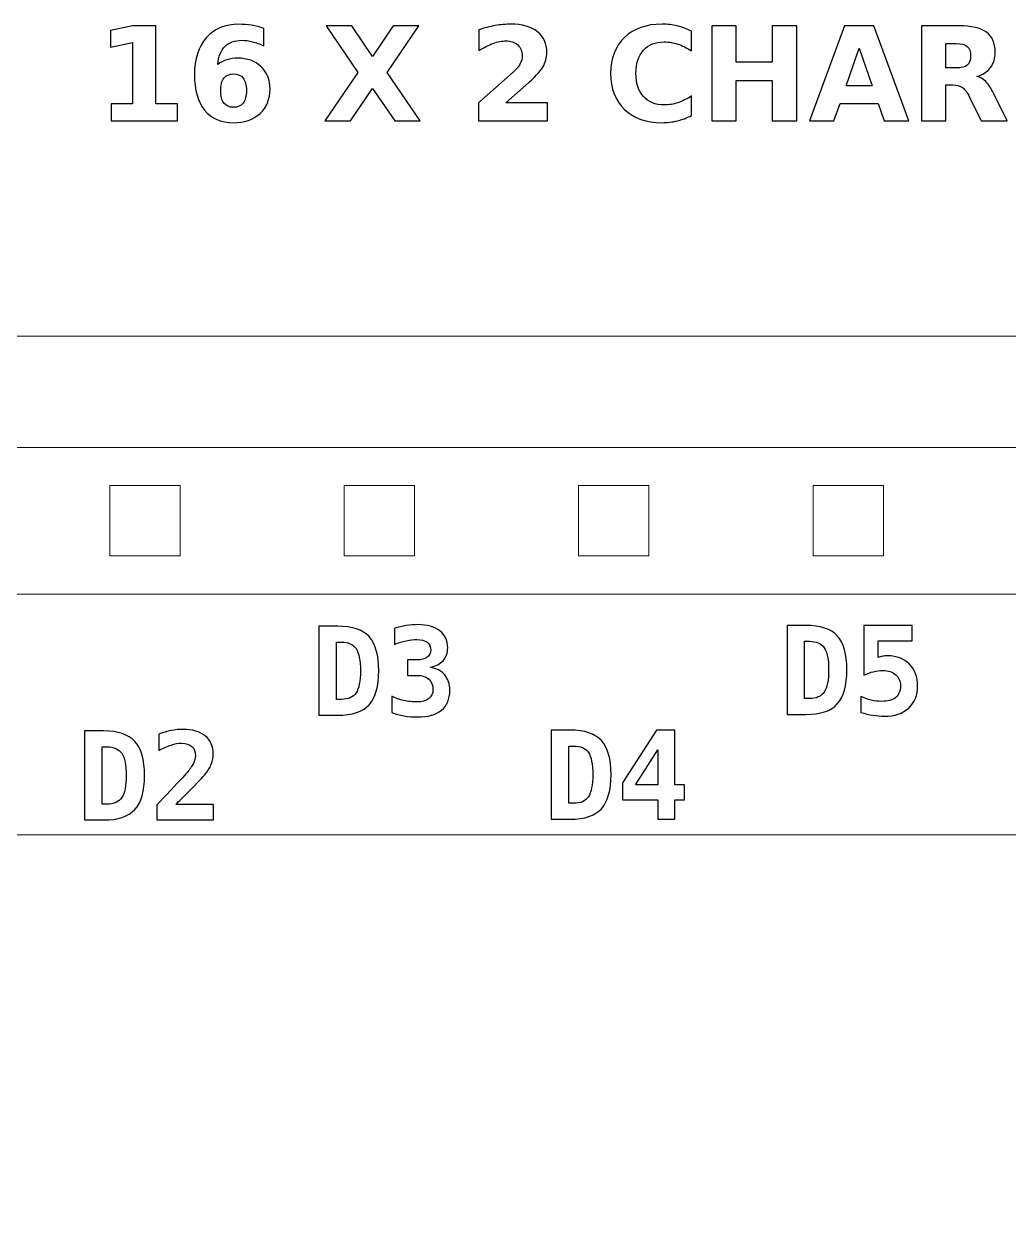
# Model space of a CAD drawing. Header units: centimetres. Extents: x -14.5 to -6.5, y -17.23 to -12.71.
# Drawn here: x -12.14 to -11.073, y -14.02 to -12.712 of the extents above; entities that cross this region are included whole.
import ezdxf

# ---------------------------------------------------------------- set-up
doc = ezdxf.new("R2010")
doc.units = ezdxf.units.CM
doc.header["$MEASUREMENT"] = 0
doc.layers.add('Layer 1', color=7, linetype='Continuous')

msp = doc.modelspace()

# ---------------------------------------------------------------- linework, layer by layer
at = {"layer": 'Layer 1', "color": 250}
for points, knots in [([(-12.04572, -12.7984), (-12.04572, -12.7984), (-12.02229, -12.7984), (-12.02229, -12.7984), (-12.02229, -12.7984), (-12.02229, -12.7984), (-12.02229, -12.73191), (-12.02229, -12.73191), (-12.02229, -12.73191), (-12.02229, -12.73191), (-12.04633, -12.73688), (-12.04633, -12.73688), (-12.04633, -12.73688), (-12.04633, -12.73688), (-12.04633, -12.71881), (-12.04633, -12.71881), (-12.04633, -12.71881), (-12.04633, -12.71881), (-12.02243, -12.71385), (-12.02243, -12.71385), (-12.02243, -12.71385), (-12.02243, -12.71385), (-11.99722, -12.71385), (-11.99722, -12.71385), (-11.99722, -12.71385), (-11.99722, -12.71385), (-11.99722, -12.7984), (-11.99722, -12.7984), (-11.99722, -12.7984), (-11.99722, -12.7984), (-11.9738, -12.7984), (-11.9738, -12.7984), (-11.9738, -12.7984), (-11.9738, -12.7984), (-11.9738, -12.81672), (-11.9738, -12.81672), (-11.9738, -12.81672), (-11.9738, -12.81672), (-12.04572, -12.81672), (-12.04572, -12.81672), (-12.04572, -12.81672), (-12.04572, -12.81672), (-12.04572, -12.7984), (-12.04572, -12.7984)], [0, 0, 0, 0, 0.0909091, 0.0909091, 0.0909091, 0.0909091, 0.1818182, 0.1818182, 0.1818182, 0.1818182, 0.2727273, 0.2727273, 0.2727273, 0.2727273, 0.3636364, 0.3636364, 0.3636364, 0.3636364, 0.4545455, 0.4545455, 0.4545455, 0.4545455, 0.5454545, 0.5454545, 0.5454545, 0.5454545, 0.6363636, 0.6363636, 0.6363636, 0.6363636, 0.7272727, 0.7272727, 0.7272727, 0.7272727, 0.8181818, 0.8181818, 0.8181818, 0.8181818, 0.9090909, 0.9090909, 0.9090909, 0.9090909, 1, 1, 1, 1]), ([(-11.88022, -12.71653), (-11.88022, -12.71653), (-11.88022, -12.73556), (-11.88022, -12.73556), (-11.88022, -12.73556), (-11.88459, -12.73349), (-11.88868, -12.73196), (-11.89254, -12.73097), (-11.89254, -12.73097), (-11.8964, -12.72998), (-11.90018, -12.72949), (-11.90385, -12.72949), (-11.90385, -12.72949), (-11.91176, -12.72949), (-11.91789, -12.73168), (-11.92231, -12.73608), (-11.92231, -12.73608), (-11.92671, -12.74045), (-11.9293, -12.74696), (-11.93003, -12.7556), (-11.93003, -12.7556), (-11.927, -12.75336), (-11.9237, -12.75167), (-11.92017, -12.75054), (-11.92017, -12.75054), (-11.91665, -12.74941), (-11.91279, -12.74885), (-11.9086, -12.74885), (-11.9086, -12.74885), (-11.89809, -12.74885), (-11.8896, -12.75193), (-11.88316, -12.75809), (-11.88316, -12.75809), (-11.87669, -12.76423), (-11.87347, -12.77229), (-11.87347, -12.78227), (-11.87347, -12.78227), (-11.87347, -12.7933), (-11.87707, -12.80212), (-11.88429, -12.80877), (-11.88429, -12.80877), (-11.89148, -12.8154), (-11.90117, -12.81872), (-11.91328, -12.81872), (-11.91328, -12.81872), (-11.92664, -12.81872), (-11.93699, -12.8142), (-11.94433, -12.80517), (-11.94433, -12.80517), (-11.95164, -12.79616), (-11.95531, -12.78335), (-11.95531, -12.76677), (-11.95531, -12.76677), (-11.95531, -12.74979), (-11.95103, -12.73643), (-11.94247, -12.72672), (-11.94247, -12.72672), (-11.93389, -12.717), (-11.92215, -12.71213), (-11.90722, -12.71213), (-11.90722, -12.71213), (-11.90249, -12.71213), (-11.8979, -12.71251), (-11.89343, -12.71324), (-11.89343, -12.71324), (-11.88899, -12.71397), (-11.88459, -12.71507), (-11.88022, -12.71653)], [0, 0, 0, 0, 0.0588235, 0.0588235, 0.0588235, 0.0588235, 0.1176471, 0.1176471, 0.1176471, 0.1176471, 0.1764706, 0.1764706, 0.1764706, 0.1764706, 0.2352941, 0.2352941, 0.2352941, 0.2352941, 0.2941176, 0.2941176, 0.2941176, 0.2941176, 0.3529412, 0.3529412, 0.3529412, 0.3529412, 0.4117647, 0.4117647, 0.4117647, 0.4117647, 0.4705882, 0.4705882, 0.4705882, 0.4705882, 0.5294118, 0.5294118, 0.5294118, 0.5294118, 0.5882353, 0.5882353, 0.5882353, 0.5882353, 0.6470588, 0.6470588, 0.6470588, 0.6470588, 0.7058824, 0.7058824, 0.7058824, 0.7058824, 0.7647059, 0.7647059, 0.7647059, 0.7647059, 0.8235294, 0.8235294, 0.8235294, 0.8235294, 0.8823529, 0.8823529, 0.8823529, 0.8823529, 0.9411765, 0.9411765, 0.9411765, 0.9411765, 1, 1, 1, 1]), ([(-11.74647, -12.76423), (-11.74647, -12.76423), (-11.71077, -12.81672), (-11.71077, -12.81672), (-11.71077, -12.81672), (-11.71077, -12.81672), (-11.7384, -12.81672), (-11.7384, -12.81672), (-11.7384, -12.81672), (-11.7384, -12.81672), (-11.76244, -12.78158), (-11.76244, -12.78158), (-11.76244, -12.78158), (-11.76244, -12.78158), (-11.78628, -12.81672), (-11.78628, -12.81672), (-11.78628, -12.81672), (-11.78628, -12.81672), (-11.81406, -12.81672), (-11.81406, -12.81672), (-11.81406, -12.81672), (-11.81406, -12.81672), (-11.77836, -12.76423), (-11.77836, -12.76423), (-11.77836, -12.76423), (-11.77836, -12.76423), (-11.81267, -12.71385), (-11.81267, -12.71385), (-11.81267, -12.71385), (-11.81267, -12.71385), (-11.78497, -12.71385), (-11.78497, -12.71385), (-11.78497, -12.71385), (-11.78497, -12.71385), (-11.76244, -12.74699), (-11.76244, -12.74699), (-11.76244, -12.74699), (-11.76244, -12.74699), (-11.73998, -12.71385), (-11.73998, -12.71385), (-11.73998, -12.71385), (-11.73998, -12.71385), (-11.71215, -12.71385), (-11.71215, -12.71385), (-11.71215, -12.71385), (-11.71215, -12.71385), (-11.74647, -12.76423), (-11.74647, -12.76423)], [0, 0, 0, 0, 0.0833333, 0.0833333, 0.0833333, 0.0833333, 0.1666667, 0.1666667, 0.1666667, 0.1666667, 0.25, 0.25, 0.25, 0.25, 0.3333333, 0.3333333, 0.3333333, 0.3333333, 0.4166667, 0.4166667, 0.4166667, 0.4166667, 0.5, 0.5, 0.5, 0.5, 0.5833333, 0.5833333, 0.5833333, 0.5833333, 0.6666667, 0.6666667, 0.6666667, 0.6666667, 0.75, 0.75, 0.75, 0.75, 0.8333333, 0.8333333, 0.8333333, 0.8333333, 0.9166667, 0.9166667, 0.9166667, 0.9166667, 1, 1, 1, 1]), ([(-11.61815, -12.79722), (-11.61815, -12.79722), (-11.57287, -12.79722), (-11.57287, -12.79722), (-11.57287, -12.79722), (-11.57287, -12.79722), (-11.57287, -12.81672), (-11.57287, -12.81672), (-11.57287, -12.81672), (-11.57287, -12.81672), (-11.64764, -12.81672), (-11.64764, -12.81672), (-11.64764, -12.81672), (-11.64764, -12.81672), (-11.64764, -12.79722), (-11.64764, -12.79722), (-11.64764, -12.79722), (-11.64764, -12.79722), (-11.61008, -12.76409), (-11.61008, -12.76409), (-11.61008, -12.76409), (-11.60672, -12.76105), (-11.60425, -12.75809), (-11.60265, -12.7552), (-11.60265, -12.7552), (-11.60103, -12.7523), (-11.60023, -12.74929), (-11.60023, -12.74616), (-11.60023, -12.74616), (-11.60023, -12.74134), (-11.60185, -12.73746), (-11.60509, -12.73452), (-11.60509, -12.73452), (-11.60832, -12.73158), (-11.61262, -12.73013), (-11.61801, -12.73013), (-11.61801, -12.73013), (-11.62214, -12.73013), (-11.62666, -12.73102), (-11.63158, -12.73278), (-11.63158, -12.73278), (-11.63649, -12.73455), (-11.64176, -12.73718), (-11.64736, -12.74066), (-11.64736, -12.74066), (-11.64736, -12.74066), (-11.64736, -12.71806), (-11.64736, -12.71806), (-11.64736, -12.71806), (-11.64138, -12.71609), (-11.63548, -12.71458), (-11.62965, -12.71355), (-11.62965, -12.71355), (-11.62381, -12.71251), (-11.6181, -12.71199), (-11.61248, -12.71199), (-11.61248, -12.71199), (-11.60018, -12.71199), (-11.59061, -12.7147), (-11.58379, -12.72013), (-11.58379, -12.72013), (-11.57697, -12.72554), (-11.57356, -12.73309), (-11.57356, -12.7428), (-11.57356, -12.7428), (-11.57356, -12.7484), (-11.57501, -12.75362), (-11.57791, -12.75847), (-11.57791, -12.75847), (-11.5808, -12.76331), (-11.58689, -12.7698), (-11.59616, -12.77794), (-11.59616, -12.77794), (-11.59616, -12.77794), (-11.61815, -12.79722), (-11.61815, -12.79722)], [0, 0, 0, 0, 0.0526316, 0.0526316, 0.0526316, 0.0526316, 0.1052632, 0.1052632, 0.1052632, 0.1052632, 0.1578947, 0.1578947, 0.1578947, 0.1578947, 0.2105263, 0.2105263, 0.2105263, 0.2105263, 0.2631579, 0.2631579, 0.2631579, 0.2631579, 0.3157895, 0.3157895, 0.3157895, 0.3157895, 0.3684211, 0.3684211, 0.3684211, 0.3684211, 0.4210526, 0.4210526, 0.4210526, 0.4210526, 0.4736842, 0.4736842, 0.4736842, 0.4736842, 0.5263158, 0.5263158, 0.5263158, 0.5263158, 0.5789474, 0.5789474, 0.5789474, 0.5789474, 0.6315789, 0.6315789, 0.6315789, 0.6315789, 0.6842105, 0.6842105, 0.6842105, 0.6842105, 0.7368421, 0.7368421, 0.7368421, 0.7368421, 0.7894737, 0.7894737, 0.7894737, 0.7894737, 0.8421053, 0.8421053, 0.8421053, 0.8421053, 0.8947368, 0.8947368, 0.8947368, 0.8947368, 0.9473684, 0.9473684, 0.9473684, 0.9473684, 1, 1, 1, 1]), ([(-11.41695, -12.81108), (-11.42181, -12.81359), (-11.42689, -12.8155), (-11.43219, -12.81679), (-11.43219, -12.81679), (-11.43745, -12.81808), (-11.44298, -12.81872), (-11.44872, -12.81872), (-11.44872, -12.81872), (-11.46584, -12.81872), (-11.47941, -12.81392), (-11.48943, -12.80435), (-11.48943, -12.80435), (-11.49945, -12.79478), (-11.50446, -12.7818), (-11.50446, -12.76538), (-11.50446, -12.76538), (-11.50446, -12.74894), (-11.49945, -12.73593), (-11.48943, -12.72636), (-11.48943, -12.72636), (-11.47941, -12.71679), (-11.46584, -12.71199), (-11.44872, -12.71199), (-11.44872, -12.71199), (-11.44298, -12.71199), (-11.43745, -12.71263), (-11.43219, -12.71392), (-11.43219, -12.71392), (-11.42689, -12.71521), (-11.42181, -12.71712), (-11.41695, -12.71964), (-11.41695, -12.71964), (-11.41695, -12.71964), (-11.41695, -12.74092), (-11.41695, -12.74092), (-11.41695, -12.74092), (-11.42186, -12.73756), (-11.42671, -12.73511), (-11.43148, -12.73356), (-11.43148, -12.73356), (-11.43625, -12.73198), (-11.44129, -12.73121), (-11.44658, -12.73121), (-11.44658, -12.73121), (-11.45603, -12.73121), (-11.46349, -12.73424), (-11.4689, -12.74031), (-11.4689, -12.74031), (-11.47433, -12.74638), (-11.47704, -12.75473), (-11.47704, -12.76538), (-11.47704, -12.76538), (-11.47704, -12.77601), (-11.47433, -12.78434), (-11.4689, -12.7904), (-11.4689, -12.7904), (-11.46349, -12.79647), (-11.45603, -12.7995), (-11.44658, -12.7995), (-11.44658, -12.7995), (-11.44129, -12.7995), (-11.43625, -12.79873), (-11.43148, -12.79715), (-11.43148, -12.79715), (-11.42671, -12.7956), (-11.42186, -12.79315), (-11.41695, -12.78979), (-11.41695, -12.78979), (-11.41695, -12.78979), (-11.41695, -12.81108), (-11.41695, -12.81108)], [0, 0, 0, 0, 0.0555556, 0.0555556, 0.0555556, 0.0555556, 0.1111111, 0.1111111, 0.1111111, 0.1111111, 0.1666667, 0.1666667, 0.1666667, 0.1666667, 0.2222222, 0.2222222, 0.2222222, 0.2222222, 0.2777778, 0.2777778, 0.2777778, 0.2777778, 0.3333333, 0.3333333, 0.3333333, 0.3333333, 0.3888889, 0.3888889, 0.3888889, 0.3888889, 0.4444444, 0.4444444, 0.4444444, 0.4444444, 0.5, 0.5, 0.5, 0.5, 0.5555556, 0.5555556, 0.5555556, 0.5555556, 0.6111111, 0.6111111, 0.6111111, 0.6111111, 0.6666667, 0.6666667, 0.6666667, 0.6666667, 0.7222222, 0.7222222, 0.7222222, 0.7222222, 0.7777778, 0.7777778, 0.7777778, 0.7777778, 0.8333333, 0.8333333, 0.8333333, 0.8333333, 0.8888889, 0.8888889, 0.8888889, 0.8888889, 0.9444444, 0.9444444, 0.9444444, 0.9444444, 1, 1, 1, 1]), ([(-11.39498, -12.71385), (-11.39498, -12.71385), (-11.36845, -12.71385), (-11.36845, -12.71385), (-11.36845, -12.71385), (-11.36845, -12.71385), (-11.36845, -12.75306), (-11.36845, -12.75306), (-11.36845, -12.75306), (-11.36845, -12.75306), (-11.32932, -12.75306), (-11.32932, -12.75306), (-11.32932, -12.75306), (-11.32932, -12.75306), (-11.32932, -12.71385), (-11.32932, -12.71385), (-11.32932, -12.71385), (-11.32932, -12.71385), (-11.30279, -12.71385), (-11.30279, -12.71385), (-11.30279, -12.71385), (-11.30279, -12.71385), (-11.30279, -12.81672), (-11.30279, -12.81672), (-11.30279, -12.81672), (-11.30279, -12.81672), (-11.32932, -12.81672), (-11.32932, -12.81672), (-11.32932, -12.81672), (-11.32932, -12.81672), (-11.32932, -12.77312), (-11.32932, -12.77312), (-11.32932, -12.77312), (-11.32932, -12.77312), (-11.36845, -12.77312), (-11.36845, -12.77312), (-11.36845, -12.77312), (-11.36845, -12.77312), (-11.36845, -12.81672), (-11.36845, -12.81672), (-11.36845, -12.81672), (-11.36845, -12.81672), (-11.39498, -12.81672), (-11.39498, -12.81672), (-11.39498, -12.81672), (-11.39498, -12.81672), (-11.39498, -12.71385), (-11.39498, -12.71385)], [0, 0, 0, 0, 0.0833333, 0.0833333, 0.0833333, 0.0833333, 0.1666667, 0.1666667, 0.1666667, 0.1666667, 0.25, 0.25, 0.25, 0.25, 0.3333333, 0.3333333, 0.3333333, 0.3333333, 0.4166667, 0.4166667, 0.4166667, 0.4166667, 0.5, 0.5, 0.5, 0.5, 0.5833333, 0.5833333, 0.5833333, 0.5833333, 0.6666667, 0.6666667, 0.6666667, 0.6666667, 0.75, 0.75, 0.75, 0.75, 0.8333333, 0.8333333, 0.8333333, 0.8333333, 0.9166667, 0.9166667, 0.9166667, 0.9166667, 1, 1, 1, 1]), ([(-11.21447, -12.798), (-11.21447, -12.798), (-11.25596, -12.798), (-11.25596, -12.798), (-11.25596, -12.798), (-11.25596, -12.798), (-11.2625, -12.81672), (-11.2625, -12.81672), (-11.2625, -12.81672), (-11.2625, -12.81672), (-11.28917, -12.81672), (-11.28917, -12.81672), (-11.28917, -12.81672), (-11.28917, -12.81672), (-11.25107, -12.71385), (-11.25107, -12.71385), (-11.25107, -12.71385), (-11.25107, -12.71385), (-11.21944, -12.71385), (-11.21944, -12.71385), (-11.21944, -12.71385), (-11.21944, -12.71385), (-11.18134, -12.81672), (-11.18134, -12.81672), (-11.18134, -12.81672), (-11.18134, -12.81672), (-11.20801, -12.81672), (-11.20801, -12.81672), (-11.20801, -12.81672), (-11.20801, -12.81672), (-11.21447, -12.798), (-11.21447, -12.798)], [0, 0, 0, 0, 0.125, 0.125, 0.125, 0.125, 0.25, 0.25, 0.25, 0.25, 0.375, 0.375, 0.375, 0.375, 0.5, 0.5, 0.5, 0.5, 0.625, 0.625, 0.625, 0.625, 0.75, 0.75, 0.75, 0.75, 0.875, 0.875, 0.875, 0.875, 1, 1, 1, 1]), ([(-11.14114, -12.7778), (-11.14114, -12.7778), (-11.14114, -12.81672), (-11.14114, -12.81672), (-11.14114, -12.81672), (-11.14114, -12.81672), (-11.16767, -12.81672), (-11.16767, -12.81672), (-11.16767, -12.81672), (-11.16767, -12.81672), (-11.16767, -12.71385), (-11.16767, -12.71385), (-11.16767, -12.71385), (-11.16767, -12.71385), (-11.12715, -12.71385), (-11.12715, -12.71385), (-11.12715, -12.71385), (-11.1136, -12.71385), (-11.10365, -12.71613), (-11.09735, -12.72067), (-11.09735, -12.72067), (-11.09103, -12.72521), (-11.08787, -12.73241), (-11.08787, -12.74224), (-11.08787, -12.74224), (-11.08787, -12.74903), (-11.08952, -12.75463), (-11.09279, -12.75898), (-11.09279, -12.75898), (-11.09608, -12.76336), (-11.10104, -12.76658), (-11.10765, -12.76863), (-11.10765, -12.76863), (-11.10403, -12.76947), (-11.10076, -12.77133), (-11.09789, -12.77425), (-11.09789, -12.77425), (-11.09502, -12.77716), (-11.09213, -12.78158), (-11.08919, -12.78751), (-11.08919, -12.78751), (-11.08919, -12.78751), (-11.07477, -12.81672), (-11.07477, -12.81672), (-11.07477, -12.81672), (-11.07477, -12.81672), (-11.10304, -12.81672), (-11.10304, -12.81672), (-11.10304, -12.81672), (-11.10304, -12.81672), (-11.11558, -12.79116), (-11.11558, -12.79116), (-11.11558, -12.79116), (-11.11809, -12.78603), (-11.12066, -12.7825), (-11.12327, -12.78062), (-11.12327, -12.78062), (-11.12586, -12.77874), (-11.12931, -12.7778), (-11.13364, -12.7778), (-11.13364, -12.7778), (-11.13364, -12.7778), (-11.14114, -12.7778), (-11.14114, -12.7778)], [0, 0, 0, 0, 0.0625, 0.0625, 0.0625, 0.0625, 0.125, 0.125, 0.125, 0.125, 0.1875, 0.1875, 0.1875, 0.1875, 0.25, 0.25, 0.25, 0.25, 0.3125, 0.3125, 0.3125, 0.3125, 0.375, 0.375, 0.375, 0.375, 0.4375, 0.4375, 0.4375, 0.4375, 0.5, 0.5, 0.5, 0.5, 0.5625, 0.5625, 0.5625, 0.5625, 0.625, 0.625, 0.625, 0.625, 0.6875, 0.6875, 0.6875, 0.6875, 0.75, 0.75, 0.75, 0.75, 0.8125, 0.8125, 0.8125, 0.8125, 0.875, 0.875, 0.875, 0.875, 0.9375, 0.9375, 0.9375, 0.9375, 1, 1, 1, 1]), ([(-11.24935, -12.7789), (-11.24935, -12.7789), (-11.22115, -12.7789), (-11.22115, -12.7789), (-11.22115, -12.7789), (-11.22115, -12.7789), (-11.23522, -12.73798), (-11.23522, -12.73798), (-11.23522, -12.73798), (-11.23522, -12.73798), (-11.24935, -12.7789), (-11.24935, -12.7789)], [0, 0, 0, 0, 0.3333333, 0.3333333, 0.3333333, 0.3333333, 0.6666667, 0.6666667, 0.6666667, 0.6666667, 1, 1, 1, 1]), ([(-11.12997, -12.75948), (-11.12442, -12.75948), (-11.12042, -12.75844), (-11.11802, -12.75637), (-11.11802, -12.75637), (-11.1156, -12.7543), (-11.1144, -12.75089), (-11.1144, -12.74616), (-11.1144, -12.74616), (-11.1144, -12.74148), (-11.1156, -12.73812), (-11.11802, -12.7361), (-11.11802, -12.7361), (-11.12042, -12.73408), (-11.12442, -12.73307), (-11.12997, -12.73307), (-11.12997, -12.73307), (-11.12997, -12.73307), (-11.14114, -12.73307), (-11.14114, -12.73307), (-11.14114, -12.73307), (-11.14114, -12.73307), (-11.14114, -12.75948), (-11.14114, -12.75948), (-11.14114, -12.75948), (-11.14114, -12.75948), (-11.12997, -12.75948), (-11.12997, -12.75948)], [0, 0, 0, 0, 0.1428571, 0.1428571, 0.1428571, 0.1428571, 0.2857143, 0.2857143, 0.2857143, 0.2857143, 0.4285714, 0.4285714, 0.4285714, 0.4285714, 0.5714286, 0.5714286, 0.5714286, 0.5714286, 0.7142857, 0.7142857, 0.7142857, 0.7142857, 0.8571429, 0.8571429, 0.8571429, 0.8571429, 1, 1, 1, 1]), ([(-11.913, -12.76594), (-11.91766, -12.76594), (-11.92114, -12.76745), (-11.92344, -12.77046), (-11.92344, -12.77046), (-11.92577, -12.77347), (-11.92692, -12.77799), (-11.92692, -12.78398), (-11.92692, -12.78398), (-11.92692, -12.79), (-11.92577, -12.79452), (-11.92344, -12.79753), (-11.92344, -12.79753), (-11.92114, -12.80054), (-11.91766, -12.80204), (-11.913, -12.80204), (-11.913, -12.80204), (-11.90832, -12.80204), (-11.90482, -12.80054), (-11.90251, -12.79753), (-11.90251, -12.79753), (-11.90018, -12.79452), (-11.89903, -12.79), (-11.89903, -12.78398), (-11.89903, -12.78398), (-11.89903, -12.77799), (-11.90018, -12.77347), (-11.90251, -12.77046), (-11.90251, -12.77046), (-11.90482, -12.76745), (-11.90832, -12.76594), (-11.913, -12.76594)], [0, 0, 0, 0, 0.125, 0.125, 0.125, 0.125, 0.25, 0.25, 0.25, 0.25, 0.375, 0.375, 0.375, 0.375, 0.5, 0.5, 0.5, 0.5, 0.625, 0.625, 0.625, 0.625, 0.75, 0.75, 0.75, 0.75, 0.875, 0.875, 0.875, 0.875, 1, 1, 1, 1]), ([(-11.82053, -13.3642), (-11.82053, -13.3642), (-11.80011, -13.3642), (-11.80011, -13.3642), (-11.80011, -13.3642), (-11.78437, -13.3642), (-11.77301, -13.36795), (-11.76609, -13.37547), (-11.76609, -13.37547), (-11.75915, -13.38299), (-11.75568, -13.39527), (-11.75568, -13.41233), (-11.75568, -13.41233), (-11.75568, -13.42942), (-11.75915, -13.44174), (-11.76609, -13.44931), (-11.76609, -13.44931), (-11.77301, -13.45687), (-11.78437, -13.46064), (-11.80011, -13.46064), (-11.80011, -13.46064), (-11.80011, -13.46064), (-11.82053, -13.46064), (-11.82053, -13.46064), (-11.82053, -13.46064), (-11.82053, -13.46064), (-11.82053, -13.3642), (-11.82053, -13.3642)], [0, 0, 0, 0, 0.1428571, 0.1428571, 0.1428571, 0.1428571, 0.2857143, 0.2857143, 0.2857143, 0.2857143, 0.4285714, 0.4285714, 0.4285714, 0.4285714, 0.5714286, 0.5714286, 0.5714286, 0.5714286, 0.7142857, 0.7142857, 0.7142857, 0.7142857, 0.8571429, 0.8571429, 0.8571429, 0.8571429, 1, 1, 1, 1]), ([(-11.71428, -13.41749), (-11.71428, -13.41749), (-11.72448, -13.41749), (-11.72448, -13.41749), (-11.72448, -13.41749), (-11.72448, -13.41749), (-11.72448, -13.40069), (-11.72448, -13.40069), (-11.72448, -13.40069), (-11.72448, -13.40069), (-11.71428, -13.40069), (-11.71428, -13.40069), (-11.71428, -13.40069), (-11.70956, -13.40069), (-11.70588, -13.39976), (-11.70327, -13.39789), (-11.70327, -13.39789), (-11.70067, -13.39602), (-11.69937, -13.39337), (-11.69937, -13.38998), (-11.69937, -13.38998), (-11.69937, -13.3864), (-11.70067, -13.3836), (-11.70327, -13.3816), (-11.70327, -13.3816), (-11.70588, -13.37959), (-11.70956, -13.3786), (-11.71428, -13.3786), (-11.71428, -13.3786), (-11.71789, -13.3786), (-11.72177, -13.37906), (-11.7259, -13.37997), (-11.7259, -13.37997), (-11.73004, -13.38087), (-11.73432, -13.38219), (-11.73875, -13.38391), (-11.73875, -13.38391), (-11.73875, -13.38391), (-11.73875, -13.3666), (-11.73875, -13.3666), (-11.73875, -13.3666), (-11.73432, -13.36526), (-11.72995, -13.36424), (-11.72565, -13.36352), (-11.72565, -13.36352), (-11.72133, -13.36281), (-11.71721, -13.36246), (-11.71324, -13.36246), (-11.71324, -13.36246), (-11.70308, -13.36246), (-11.69516, -13.36469), (-11.68949, -13.36912), (-11.68949, -13.36912), (-11.68381, -13.37355), (-11.68096, -13.37966), (-11.68096, -13.38746), (-11.68096, -13.38746), (-11.68096, -13.39317), (-11.68259, -13.39787), (-11.68588, -13.40151), (-11.68588, -13.40151), (-11.68914, -13.40514), (-11.69382, -13.40753), (-11.69988, -13.40863), (-11.69988, -13.40863), (-11.693, -13.40984), (-11.68773, -13.4126), (-11.68411, -13.41687), (-11.68411, -13.41687), (-11.6805, -13.42115), (-11.67869, -13.4268), (-11.67869, -13.43376), (-11.67869, -13.43376), (-11.67869, -13.44311), (-11.68169, -13.45023), (-11.68766, -13.45515), (-11.68766, -13.45515), (-11.69366, -13.46007), (-11.70235, -13.46251), (-11.71377, -13.46251), (-11.71377, -13.46251), (-11.71862, -13.46251), (-11.7234, -13.4621), (-11.72812, -13.46128), (-11.72812, -13.46128), (-11.73284, -13.46046), (-11.73736, -13.45927), (-11.74166, -13.45773), (-11.74166, -13.45773), (-11.74166, -13.45773), (-11.74166, -13.44002), (-11.74166, -13.44002), (-11.74166, -13.44002), (-11.7376, -13.44205), (-11.73324, -13.4436), (-11.72854, -13.44465), (-11.72854, -13.44465), (-11.72387, -13.44571), (-11.71893, -13.44624), (-11.71377, -13.44624), (-11.71377, -13.44624), (-11.70859, -13.44624), (-11.70451, -13.44505), (-11.70149, -13.44265), (-11.70149, -13.44265), (-11.69847, -13.44027), (-11.69697, -13.43705), (-11.69697, -13.43299), (-11.69697, -13.43299), (-11.69697, -13.42805), (-11.69847, -13.42422), (-11.70149, -13.42153), (-11.70149, -13.42153), (-11.70451, -13.41884), (-11.70876, -13.41749), (-11.71428, -13.41749)], [0, 0, 0, 0, 0.0344828, 0.0344828, 0.0344828, 0.0344828, 0.0689655, 0.0689655, 0.0689655, 0.0689655, 0.1034483, 0.1034483, 0.1034483, 0.1034483, 0.137931, 0.137931, 0.137931, 0.137931, 0.1724138, 0.1724138, 0.1724138, 0.1724138, 0.2068966, 0.2068966, 0.2068966, 0.2068966, 0.2413793, 0.2413793, 0.2413793, 0.2413793, 0.2758621, 0.2758621, 0.2758621, 0.2758621, 0.3103448, 0.3103448, 0.3103448, 0.3103448, 0.3448276, 0.3448276, 0.3448276, 0.3448276, 0.3793103, 0.3793103, 0.3793103, 0.3793103, 0.4137931, 0.4137931, 0.4137931, 0.4137931, 0.4482759, 0.4482759, 0.4482759, 0.4482759, 0.4827586, 0.4827586, 0.4827586, 0.4827586, 0.5172414, 0.5172414, 0.5172414, 0.5172414, 0.5517241, 0.5517241, 0.5517241, 0.5517241, 0.5862069, 0.5862069, 0.5862069, 0.5862069, 0.6206897, 0.6206897, 0.6206897, 0.6206897, 0.6551724, 0.6551724, 0.6551724, 0.6551724, 0.6896552, 0.6896552, 0.6896552, 0.6896552, 0.7241379, 0.7241379, 0.7241379, 0.7241379, 0.7586207, 0.7586207, 0.7586207, 0.7586207, 0.7931034, 0.7931034, 0.7931034, 0.7931034, 0.8275862, 0.8275862, 0.8275862, 0.8275862, 0.862069, 0.862069, 0.862069, 0.862069, 0.8965517, 0.8965517, 0.8965517, 0.8965517, 0.9310345, 0.9310345, 0.9310345, 0.9310345, 0.9655172, 0.9655172, 0.9655172, 0.9655172, 1, 1, 1, 1]), ([(-11.31331, -13.36333), (-11.31331, -13.36333), (-11.29289, -13.36333), (-11.29289, -13.36333), (-11.29289, -13.36333), (-11.27715, -13.36333), (-11.26579, -13.36708), (-11.25887, -13.3746), (-11.25887, -13.3746), (-11.25193, -13.38212), (-11.24846, -13.3944), (-11.24846, -13.41146), (-11.24846, -13.41146), (-11.24846, -13.42855), (-11.25193, -13.44087), (-11.25887, -13.44844), (-11.25887, -13.44844), (-11.26579, -13.456), (-11.27715, -13.45977), (-11.29289, -13.45977), (-11.29289, -13.45977), (-11.29289, -13.45977), (-11.31331, -13.45977), (-11.31331, -13.45977), (-11.31331, -13.45977), (-11.31331, -13.45977), (-11.31331, -13.36333), (-11.31331, -13.36333)], [0, 0, 0, 0, 0.1428571, 0.1428571, 0.1428571, 0.1428571, 0.2857143, 0.2857143, 0.2857143, 0.2857143, 0.4285714, 0.4285714, 0.4285714, 0.4285714, 0.5714286, 0.5714286, 0.5714286, 0.5714286, 0.7142857, 0.7142857, 0.7142857, 0.7142857, 0.8571429, 0.8571429, 0.8571429, 0.8571429, 1, 1, 1, 1]), ([(-11.23005, -13.36333), (-11.23005, -13.36333), (-11.17767, -13.36333), (-11.17767, -13.36333), (-11.17767, -13.36333), (-11.17767, -13.36333), (-11.17767, -13.38013), (-11.17767, -13.38013), (-11.17767, -13.38013), (-11.17767, -13.38013), (-11.21462, -13.38013), (-11.21462, -13.38013), (-11.21462, -13.38013), (-11.21462, -13.38013), (-11.21462, -13.39801), (-11.21462, -13.39801), (-11.21462, -13.39801), (-11.21308, -13.39742), (-11.2114, -13.39698), (-11.20964, -13.39669), (-11.20964, -13.39669), (-11.20787, -13.3964), (-11.206, -13.39627), (-11.20401, -13.39627), (-11.20401, -13.39627), (-11.19447, -13.39627), (-11.18671, -13.39929), (-11.18075, -13.40531), (-11.18075, -13.40531), (-11.17482, -13.41135), (-11.17185, -13.41918), (-11.17185, -13.42884), (-11.17185, -13.42884), (-11.17185, -13.43896), (-11.17506, -13.44694), (-11.1815, -13.45282), (-11.1815, -13.45282), (-11.18794, -13.45871), (-11.19672, -13.46164), (-11.20783, -13.46164), (-11.20783, -13.46164), (-11.21195, -13.46164), (-11.21614, -13.46129), (-11.22035, -13.46061), (-11.22035, -13.46061), (-11.22456, -13.45992), (-11.22888, -13.45889), (-11.23327, -13.4575), (-11.23327, -13.4575), (-11.23327, -13.4575), (-11.23327, -13.44032), (-11.23327, -13.44032), (-11.23327, -13.44032), (-11.2297, -13.44209), (-11.22602, -13.44341), (-11.22227, -13.44429), (-11.22227, -13.44429), (-11.2185, -13.44517), (-11.21471, -13.44561), (-11.21091, -13.44561), (-11.21091, -13.44561), (-11.20421, -13.44561), (-11.1991, -13.44418), (-11.19561, -13.44132), (-11.19561, -13.44132), (-11.19213, -13.43845), (-11.19039, -13.4343), (-11.19039, -13.42884), (-11.19039, -13.42884), (-11.19039, -13.42379), (-11.19213, -13.41975), (-11.19559, -13.41671), (-11.19559, -13.41671), (-11.19905, -13.41369), (-11.20368, -13.41217), (-11.20944, -13.41217), (-11.20944, -13.41217), (-11.21285, -13.41217), (-11.21625, -13.41259), (-11.21969, -13.41342), (-11.21969, -13.41342), (-11.22311, -13.41426), (-11.22657, -13.41554), (-11.23005, -13.41722), (-11.23005, -13.41722), (-11.23005, -13.41722), (-11.23005, -13.36333), (-11.23005, -13.36333)], [0, 0, 0, 0, 0.0454545, 0.0454545, 0.0454545, 0.0454545, 0.0909091, 0.0909091, 0.0909091, 0.0909091, 0.1363636, 0.1363636, 0.1363636, 0.1363636, 0.1818182, 0.1818182, 0.1818182, 0.1818182, 0.2272727, 0.2272727, 0.2272727, 0.2272727, 0.2727273, 0.2727273, 0.2727273, 0.2727273, 0.3181818, 0.3181818, 0.3181818, 0.3181818, 0.3636364, 0.3636364, 0.3636364, 0.3636364, 0.4090909, 0.4090909, 0.4090909, 0.4090909, 0.4545455, 0.4545455, 0.4545455, 0.4545455, 0.5, 0.5, 0.5, 0.5, 0.5454545, 0.5454545, 0.5454545, 0.5454545, 0.5909091, 0.5909091, 0.5909091, 0.5909091, 0.6363636, 0.6363636, 0.6363636, 0.6363636, 0.6818182, 0.6818182, 0.6818182, 0.6818182, 0.7272727, 0.7272727, 0.7272727, 0.7272727, 0.7727273, 0.7727273, 0.7727273, 0.7727273, 0.8181818, 0.8181818, 0.8181818, 0.8181818, 0.8636364, 0.8636364, 0.8636364, 0.8636364, 0.9090909, 0.9090909, 0.9090909, 0.9090909, 0.9545455, 0.9545455, 0.9545455, 0.9545455, 1, 1, 1, 1]), ([(-11.80148, -13.38138), (-11.80148, -13.38138), (-11.80148, -13.44346), (-11.80148, -13.44346), (-11.80148, -13.44346), (-11.80148, -13.44346), (-11.79632, -13.44346), (-11.79632, -13.44346), (-11.79632, -13.44346), (-11.78882, -13.44346), (-11.78347, -13.44111), (-11.78029, -13.43639), (-11.78029, -13.43639), (-11.77709, -13.43167), (-11.77551, -13.42364), (-11.77551, -13.41233), (-11.77551, -13.41233), (-11.77551, -13.40109), (-11.77709, -13.39311), (-11.78029, -13.38841), (-11.78029, -13.38841), (-11.78347, -13.38371), (-11.78882, -13.38138), (-11.79632, -13.38138), (-11.79632, -13.38138), (-11.79632, -13.38138), (-11.80148, -13.38138), (-11.80148, -13.38138)], [0, 0, 0, 0, 0.1428571, 0.1428571, 0.1428571, 0.1428571, 0.2857143, 0.2857143, 0.2857143, 0.2857143, 0.4285714, 0.4285714, 0.4285714, 0.4285714, 0.5714286, 0.5714286, 0.5714286, 0.5714286, 0.7142857, 0.7142857, 0.7142857, 0.7142857, 0.8571429, 0.8571429, 0.8571429, 0.8571429, 1, 1, 1, 1]), ([(-11.29426, -13.38051), (-11.29426, -13.38051), (-11.29426, -13.44259), (-11.29426, -13.44259), (-11.29426, -13.44259), (-11.29426, -13.44259), (-11.2891, -13.44259), (-11.2891, -13.44259), (-11.2891, -13.44259), (-11.2816, -13.44259), (-11.27625, -13.44024), (-11.27307, -13.43552), (-11.27307, -13.43552), (-11.26987, -13.4308), (-11.26829, -13.42277), (-11.26829, -13.41146), (-11.26829, -13.41146), (-11.26829, -13.40022), (-11.26987, -13.39224), (-11.27307, -13.38754), (-11.27307, -13.38754), (-11.27625, -13.38284), (-11.2816, -13.38051), (-11.2891, -13.38051), (-11.2891, -13.38051), (-11.2891, -13.38051), (-11.29426, -13.38051), (-11.29426, -13.38051)], [0, 0, 0, 0, 0.1428571, 0.1428571, 0.1428571, 0.1428571, 0.2857143, 0.2857143, 0.2857143, 0.2857143, 0.4285714, 0.4285714, 0.4285714, 0.4285714, 0.5714286, 0.5714286, 0.5714286, 0.5714286, 0.7142857, 0.7142857, 0.7142857, 0.7142857, 0.8571429, 0.8571429, 0.8571429, 0.8571429, 1, 1, 1, 1]), ([(-12.07431, -13.47765), (-12.07431, -13.47765), (-12.05389, -13.47765), (-12.05389, -13.47765), (-12.05389, -13.47765), (-12.03815, -13.47765), (-12.02679, -13.4814), (-12.01987, -13.48892), (-12.01987, -13.48892), (-12.01293, -13.49644), (-12.00946, -13.50872), (-12.00946, -13.52578), (-12.00946, -13.52578), (-12.00946, -13.54287), (-12.01293, -13.55519), (-12.01987, -13.56276), (-12.01987, -13.56276), (-12.02679, -13.57032), (-12.03815, -13.57409), (-12.05389, -13.57409), (-12.05389, -13.57409), (-12.05389, -13.57409), (-12.07431, -13.57409), (-12.07431, -13.57409), (-12.07431, -13.57409), (-12.07431, -13.57409), (-12.07431, -13.47765), (-12.07431, -13.47765)], [0, 0, 0, 0, 0.1428571, 0.1428571, 0.1428571, 0.1428571, 0.2857143, 0.2857143, 0.2857143, 0.2857143, 0.4285714, 0.4285714, 0.4285714, 0.4285714, 0.5714286, 0.5714286, 0.5714286, 0.5714286, 0.7142857, 0.7142857, 0.7142857, 0.7142857, 0.8571429, 0.8571429, 0.8571429, 0.8571429, 1, 1, 1, 1]), ([(-11.97549, -13.55729), (-11.97549, -13.55729), (-11.93485, -13.55729), (-11.93485, -13.55729), (-11.93485, -13.55729), (-11.93485, -13.55729), (-11.93485, -13.57409), (-11.93485, -13.57409), (-11.93485, -13.57409), (-11.93485, -13.57409), (-11.99608, -13.57409), (-11.99608, -13.57409), (-11.99608, -13.57409), (-11.99608, -13.57409), (-11.99608, -13.5578), (-11.99608, -13.5578), (-11.99608, -13.5578), (-11.99608, -13.5578), (-11.98574, -13.54684), (-11.98574, -13.54684), (-11.98574, -13.54684), (-11.97348, -13.53379), (-11.96603, -13.52576), (-11.9634, -13.52274), (-11.9634, -13.52274), (-11.96019, -13.51904), (-11.95785, -13.51575), (-11.95644, -13.51288), (-11.95644, -13.51288), (-11.955, -13.51002), (-11.9543, -13.5072), (-11.9543, -13.5044), (-11.9543, -13.5044), (-11.9543, -13.5001), (-11.9556, -13.49677), (-11.9582, -13.49443), (-11.9582, -13.49443), (-11.9608, -13.49207), (-11.96451, -13.4909), (-11.96927, -13.4909), (-11.96927, -13.4909), (-11.97269, -13.4909), (-11.9765, -13.49159), (-11.98073, -13.49293), (-11.98073, -13.49293), (-11.98499, -13.4943), (-11.9894, -13.49626), (-11.99401, -13.49884), (-11.99401, -13.49884), (-11.99401, -13.49884), (-11.99401, -13.48107), (-11.99401, -13.48107), (-11.99401, -13.48107), (-11.9894, -13.47939), (-11.9849, -13.47811), (-11.98047, -13.47723), (-11.98047, -13.47723), (-11.97606, -13.47635), (-11.97183, -13.47591), (-11.96779, -13.47591), (-11.96779, -13.47591), (-11.95758, -13.47591), (-11.94956, -13.47829), (-11.94374, -13.48305), (-11.94374, -13.48305), (-11.93789, -13.48779), (-11.93498, -13.4943), (-11.93498, -13.50252), (-11.93498, -13.50252), (-11.93498, -13.50631), (-11.93562, -13.50986), (-11.93688, -13.51317), (-11.93688, -13.51317), (-11.93816, -13.5165), (-11.94034, -13.52018), (-11.94345, -13.52422), (-11.94345, -13.52422), (-11.94572, -13.52715), (-11.95198, -13.53374), (-11.96224, -13.54399), (-11.96224, -13.54399), (-11.96779, -13.54953), (-11.9722, -13.55398), (-11.97549, -13.55729)], [0, 0, 0, 0, 0.047619, 0.047619, 0.047619, 0.047619, 0.0952381, 0.0952381, 0.0952381, 0.0952381, 0.1428571, 0.1428571, 0.1428571, 0.1428571, 0.1904762, 0.1904762, 0.1904762, 0.1904762, 0.2380952, 0.2380952, 0.2380952, 0.2380952, 0.2857143, 0.2857143, 0.2857143, 0.2857143, 0.3333333, 0.3333333, 0.3333333, 0.3333333, 0.3809524, 0.3809524, 0.3809524, 0.3809524, 0.4285714, 0.4285714, 0.4285714, 0.4285714, 0.4761905, 0.4761905, 0.4761905, 0.4761905, 0.5238095, 0.5238095, 0.5238095, 0.5238095, 0.5714286, 0.5714286, 0.5714286, 0.5714286, 0.6190476, 0.6190476, 0.6190476, 0.6190476, 0.6666667, 0.6666667, 0.6666667, 0.6666667, 0.7142857, 0.7142857, 0.7142857, 0.7142857, 0.7619048, 0.7619048, 0.7619048, 0.7619048, 0.8095238, 0.8095238, 0.8095238, 0.8095238, 0.8571429, 0.8571429, 0.8571429, 0.8571429, 0.9047619, 0.9047619, 0.9047619, 0.9047619, 0.952381, 0.952381, 0.952381, 0.952381, 1, 1, 1, 1]), ([(-11.56884, -13.47678), (-11.56884, -13.47678), (-11.54842, -13.47678), (-11.54842, -13.47678), (-11.54842, -13.47678), (-11.53268, -13.47678), (-11.52132, -13.48053), (-11.5144, -13.48805), (-11.5144, -13.48805), (-11.50746, -13.49557), (-11.50399, -13.50785), (-11.50399, -13.52491), (-11.50399, -13.52491), (-11.50399, -13.542), (-11.50746, -13.55432), (-11.5144, -13.56189), (-11.5144, -13.56189), (-11.52132, -13.56945), (-11.53268, -13.57322), (-11.54842, -13.57322), (-11.54842, -13.57322), (-11.54842, -13.57322), (-11.56884, -13.57322), (-11.56884, -13.57322), (-11.56884, -13.57322), (-11.56884, -13.57322), (-11.56884, -13.47678), (-11.56884, -13.47678)], [0, 0, 0, 0, 0.1428571, 0.1428571, 0.1428571, 0.1428571, 0.2857143, 0.2857143, 0.2857143, 0.2857143, 0.4285714, 0.4285714, 0.4285714, 0.4285714, 0.5714286, 0.5714286, 0.5714286, 0.5714286, 0.7142857, 0.7142857, 0.7142857, 0.7142857, 0.8571429, 0.8571429, 0.8571429, 0.8571429, 1, 1, 1, 1]), ([(-11.45487, -13.47678), (-11.45487, -13.47678), (-11.43492, -13.47678), (-11.43492, -13.47678), (-11.43492, -13.47678), (-11.43492, -13.47678), (-11.43492, -13.53607), (-11.43492, -13.53607), (-11.43492, -13.53607), (-11.43492, -13.53607), (-11.42433, -13.53607), (-11.42433, -13.53607), (-11.42433, -13.53607), (-11.42433, -13.53607), (-11.42433, -13.55241), (-11.42433, -13.55241), (-11.42433, -13.55241), (-11.42433, -13.55241), (-11.43492, -13.55241), (-11.43492, -13.55241), (-11.43492, -13.55241), (-11.43492, -13.55241), (-11.43492, -13.57322), (-11.43492, -13.57322), (-11.43492, -13.57322), (-11.43492, -13.57322), (-11.45319, -13.57322), (-11.45319, -13.57322), (-11.45319, -13.57322), (-11.45319, -13.57322), (-11.45319, -13.55241), (-11.45319, -13.55241), (-11.45319, -13.55241), (-11.45319, -13.55241), (-11.49145, -13.55241), (-11.49145, -13.55241), (-11.49145, -13.55241), (-11.49145, -13.55241), (-11.49145, -13.53393), (-11.49145, -13.53393), (-11.49145, -13.53393), (-11.49145, -13.53393), (-11.45487, -13.47678), (-11.45487, -13.47678)], [0, 0, 0, 0, 0.0909091, 0.0909091, 0.0909091, 0.0909091, 0.1818182, 0.1818182, 0.1818182, 0.1818182, 0.2727273, 0.2727273, 0.2727273, 0.2727273, 0.3636364, 0.3636364, 0.3636364, 0.3636364, 0.4545455, 0.4545455, 0.4545455, 0.4545455, 0.5454545, 0.5454545, 0.5454545, 0.5454545, 0.6363636, 0.6363636, 0.6363636, 0.6363636, 0.7272727, 0.7272727, 0.7272727, 0.7272727, 0.8181818, 0.8181818, 0.8181818, 0.8181818, 0.9090909, 0.9090909, 0.9090909, 0.9090909, 1, 1, 1, 1]), ([(-12.05526, -13.49483), (-12.05526, -13.49483), (-12.05526, -13.55691), (-12.05526, -13.55691), (-12.05526, -13.55691), (-12.05526, -13.55691), (-12.0501, -13.55691), (-12.0501, -13.55691), (-12.0501, -13.55691), (-12.0426, -13.55691), (-12.03725, -13.55456), (-12.03407, -13.54984), (-12.03407, -13.54984), (-12.03087, -13.54512), (-12.02929, -13.53709), (-12.02929, -13.52578), (-12.02929, -13.52578), (-12.02929, -13.51454), (-12.03087, -13.50656), (-12.03407, -13.50186), (-12.03407, -13.50186), (-12.03725, -13.49716), (-12.0426, -13.49483), (-12.0501, -13.49483), (-12.0501, -13.49483), (-12.0501, -13.49483), (-12.05526, -13.49483), (-12.05526, -13.49483)], [0, 0, 0, 0, 0.1428571, 0.1428571, 0.1428571, 0.1428571, 0.2857143, 0.2857143, 0.2857143, 0.2857143, 0.4285714, 0.4285714, 0.4285714, 0.4285714, 0.5714286, 0.5714286, 0.5714286, 0.5714286, 0.7142857, 0.7142857, 0.7142857, 0.7142857, 0.8571429, 0.8571429, 0.8571429, 0.8571429, 1, 1, 1, 1]), ([(-11.54979, -13.49396), (-11.54979, -13.49396), (-11.54979, -13.55604), (-11.54979, -13.55604), (-11.54979, -13.55604), (-11.54979, -13.55604), (-11.54463, -13.55604), (-11.54463, -13.55604), (-11.54463, -13.55604), (-11.53713, -13.55604), (-11.53178, -13.55369), (-11.5286, -13.54897), (-11.5286, -13.54897), (-11.5254, -13.54425), (-11.52382, -13.53622), (-11.52382, -13.52491), (-11.52382, -13.52491), (-11.52382, -13.51367), (-11.5254, -13.50569), (-11.5286, -13.50099), (-11.5286, -13.50099), (-11.53178, -13.49629), (-11.53713, -13.49396), (-11.54463, -13.49396), (-11.54463, -13.49396), (-11.54463, -13.49396), (-11.54979, -13.49396), (-11.54979, -13.49396)], [0, 0, 0, 0, 0.1428571, 0.1428571, 0.1428571, 0.1428571, 0.2857143, 0.2857143, 0.2857143, 0.2857143, 0.4285714, 0.4285714, 0.4285714, 0.4285714, 0.5714286, 0.5714286, 0.5714286, 0.5714286, 0.7142857, 0.7142857, 0.7142857, 0.7142857, 0.8571429, 0.8571429, 0.8571429, 0.8571429, 1, 1, 1, 1]), ([(-11.45319, -13.49797), (-11.45319, -13.49797), (-11.47756, -13.53607), (-11.47756, -13.53607), (-11.47756, -13.53607), (-11.47756, -13.53607), (-11.45319, -13.53607), (-11.45319, -13.53607), (-11.45319, -13.53607), (-11.45319, -13.53607), (-11.45319, -13.49797), (-11.45319, -13.49797)], [0, 0, 0, 0, 0.3333333, 0.3333333, 0.3333333, 0.3333333, 0.6666667, 0.6666667, 0.6666667, 0.6666667, 1, 1, 1, 1])]:
    msp.add_open_spline(points, degree=3, knots=knots, dxfattribs=at)
at = {"layer": 'Layer 1', "color": 7, "lineweight": 20}
msp.add_open_spline([(-14.50001, -13.05), (-14.50001, -13.05), (-6.50001, -13.05), (-6.50001, -13.05), (-6.50001, -13.05), (-6.50001, -13.05), (-6.50001, -16.65), (-6.50001, -16.65), (-6.50001, -16.65), (-6.50001, -16.65), (-14.50001, -16.65), (-14.50001, -16.65), (-14.50001, -16.65), (-14.50001, -16.65), (-14.50001, -13.05), (-14.50001, -13.05)], degree=3, knots=[0, 0, 0, 0, 0.25, 0.25, 0.25, 0.25, 0.5, 0.5, 0.5, 0.5, 0.75, 0.75, 0.75, 0.75, 1, 1, 1, 1], dxfattribs=at)
at = {"layer": 'Layer 1', "lineweight": 20}
for points in [[(-13.86638, -13.32937), (-13.86638, -13.32937), (-9.89763, -13.32937), (-9.89763, -13.32937), (-9.89763, -13.32937), (-9.89763, -13.32937), (-9.89763, -13.17062), (-9.89763, -13.17062), (-9.89763, -13.17062), (-9.89763, -13.17062), (-13.86638, -13.17062), (-13.86638, -13.17062), (-13.86638, -13.17062), (-13.86638, -13.17062), (-13.86638, -13.32937), (-13.86638, -13.32937)], [(-12.0471, -13.28809), (-12.0471, -13.28809), (-11.9709, -13.28809), (-11.9709, -13.28809), (-11.9709, -13.28809), (-11.9709, -13.28809), (-11.9709, -13.21189), (-11.9709, -13.21189), (-11.9709, -13.21189), (-11.9709, -13.21189), (-12.0471, -13.21189), (-12.0471, -13.21189), (-12.0471, -13.21189), (-12.0471, -13.21189), (-12.0471, -13.28809), (-12.0471, -13.28809)], [(-11.7931, -13.28809), (-11.7931, -13.28809), (-11.7169, -13.28809), (-11.7169, -13.28809), (-11.7169, -13.28809), (-11.7169, -13.28809), (-11.7169, -13.21189), (-11.7169, -13.21189), (-11.7169, -13.21189), (-11.7169, -13.21189), (-11.7931, -13.21189), (-11.7931, -13.21189), (-11.7931, -13.21189), (-11.7931, -13.21189), (-11.7931, -13.28809), (-11.7931, -13.28809)], [(-11.5391, -13.28809), (-11.5391, -13.28809), (-11.4629, -13.28809), (-11.4629, -13.28809), (-11.4629, -13.28809), (-11.4629, -13.28809), (-11.4629, -13.21189), (-11.4629, -13.21189), (-11.4629, -13.21189), (-11.4629, -13.21189), (-11.5391, -13.21189), (-11.5391, -13.21189), (-11.5391, -13.21189), (-11.5391, -13.21189), (-11.5391, -13.28809), (-11.5391, -13.28809)], [(-11.2851, -13.28809), (-11.2851, -13.28809), (-11.2089, -13.28809), (-11.2089, -13.28809), (-11.2089, -13.28809), (-11.2089, -13.28809), (-11.2089, -13.21189), (-11.2089, -13.21189), (-11.2089, -13.21189), (-11.2089, -13.21189), (-11.2851, -13.21189), (-11.2851, -13.21189), (-11.2851, -13.21189), (-11.2851, -13.21189), (-11.2851, -13.28809), (-11.2851, -13.28809)], [(-13.80001, -13.59), (-13.80001, -13.59), (-7.20001, -13.59), (-7.20001, -13.59), (-7.20001, -13.59), (-7.20001, -13.59), (-7.20001, -16.11), (-7.20001, -16.11), (-7.20001, -16.11), (-7.20001, -16.11), (-13.80001, -16.11), (-13.80001, -16.11), (-13.80001, -16.11), (-13.80001, -16.11), (-13.80001, -13.59), (-13.80001, -13.59)]]:
    msp.add_open_spline(points, degree=3, knots=[0, 0, 0, 0, 0.25, 0.25, 0.25, 0.25, 0.5, 0.5, 0.5, 0.5, 0.75, 0.75, 0.75, 0.75, 1, 1, 1, 1], dxfattribs=at)

doc.saveas('drawing.dxf')
